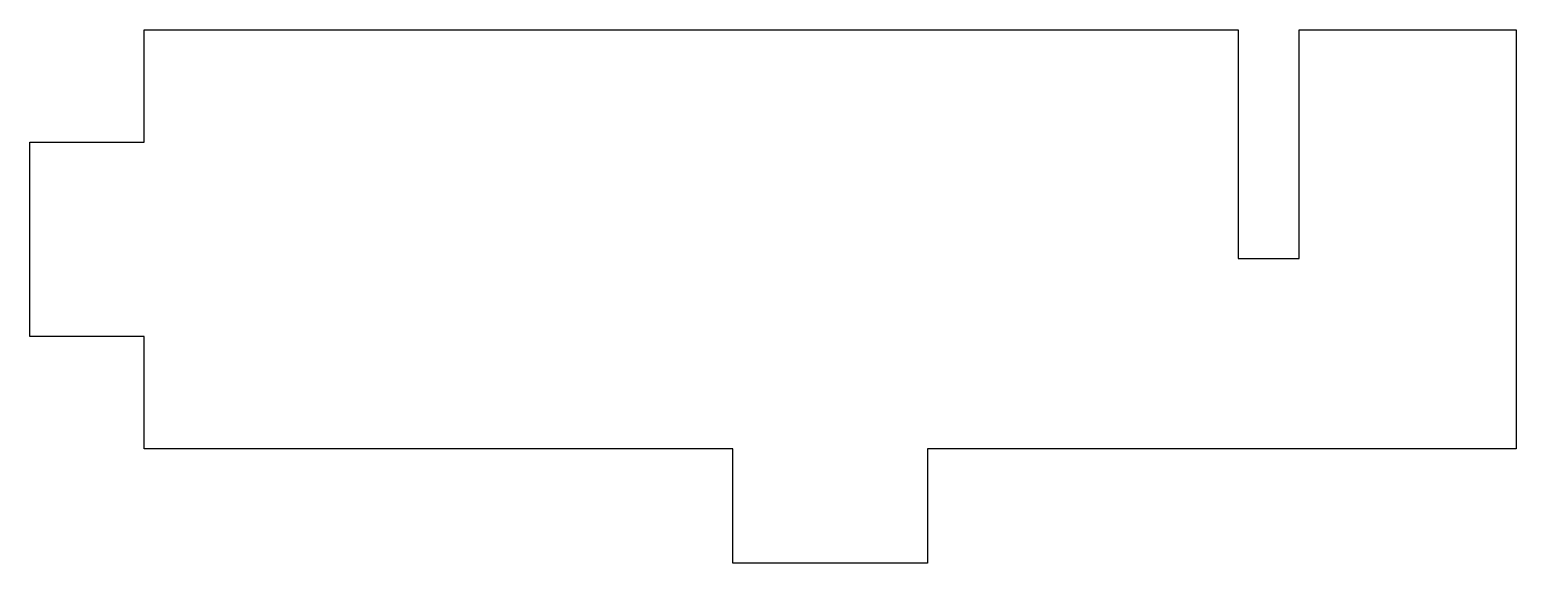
# Model space of a CAD drawing. Header units: millimetres. Extents: x 0 to 39, y -3 to 11.
import ezdxf

# ---------------------------------------------------------------- set-up
doc = ezdxf.new("R2010")
doc.units = ezdxf.units.MM
doc.layers.add('CUT', color=1, linetype='Continuous')

msp = doc.modelspace()

# ---------------------------------------------------------------- linework, layer by layer
at = {"layer": 'CUT', "color": 1}
msp.add_lwpolyline([(0, 2.95), (0, 8.05), (3, 8.05), (3, 11), (31.7, 11), (31.7, 5), (33.3, 5), (33.3, 11), (39, 11), (39, 0), (23.55, 0), (23.55, -3), (18.45, -3), (18.45, 0), (3, 0), (3, 2.95)], close=True, dxfattribs=at)

doc.saveas('drawing.dxf')
